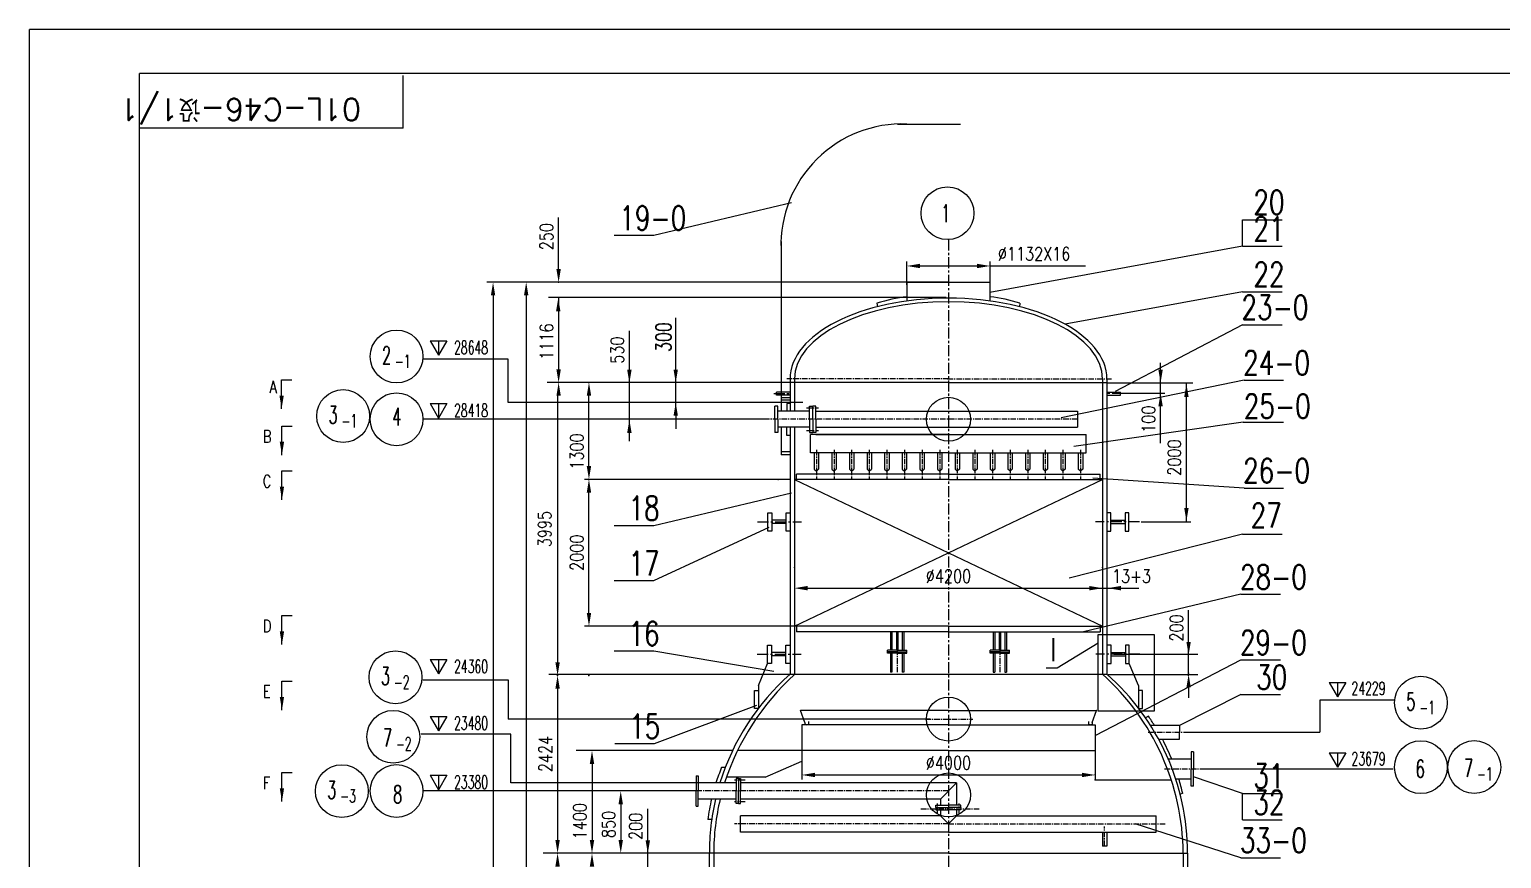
# Model space of a CAD drawing. Extents: x -776 to -173, y 628 to 1469.
# Drawn here: x -776.5 to -442, y 1280.4 to 1468.8 of the extents above; entities that cross this region are included whole.
import ezdxf
from ezdxf.enums import TextEntityAlignment as Align

# ---------------------------------------------------------------- set-up
doc = ezdxf.new("R2010")
doc.units = 0
doc.header["$MEASUREMENT"] = 0
for name, pattern in [('1', [8, 4, 4]), ('CENTER', [2, 1.25, -0.25, 0.25, -0.25]), ('CENTERX2', [4, 2.5, -0.5, 0.5, -0.5]), ('HIDDEN', [7, 5, -2])]:
    doc.linetypes.add(name, pattern=pattern)
doc.layers.get('0').update_dxf_attribs({"linetype": 'CONTINUOUS'})
doc.layers.get('DEFPOINTS').update_dxf_attribs({"linetype": 'CONTINUOUS'})
for name, color, linetype in [('1', 1, 'CENTER'), ('4', 2, 'CONTINUOUS'), ('_TEXT', 3, 'CONTINUOUS'), ('CENTER', 1, 'CENTER')]:
    doc.layers.add(name, color=color, linetype=linetype)
doc.styles.add('HZ', font='txt', dxfattribs={"width": 0.666667, "height": 3.5, "bigfont": 'hztxt'})
doc.styles.add('HZ5', font='romans.shx', dxfattribs={"width": 0.75, "bigfont": 'hz5.shx'})
doc.styles.add('HZTXT', font='txt', dxfattribs={"height": 4, "bigfont": 'HZTXT'})
doc.styles.add('ROMANS', font='romans', dxfattribs={"width": 0.8, "bigfont": 'hz5'})
doc.dimstyles.new('60', dxfattribs={"dimtxt": 3.5, "dimasz": 3, "dimexe": 1, "dimexo": 1, "dimgap": 1, "dimtad": 1, "dimdec": 0, "dimlfac": 60, "dimzin": 0, "dimdsep": 46, "dimtxsty": 'HZ5', "dimcen": 0.09, "dimadec": 0, "dimazin": 0, "dimtfac": 1, "dimtofl": 0, "dimtmove": 0, "dimatfit": 3, "dimfxl": 0, "dimtolj": 1, "dimtzin": 0, "dimarcsym": 0})

msp = doc.modelspace()

# ---------------------------------------------------------------- linework, layer by layer
for p, q in [((-751.49, 637.83), (-751.49, 1458.83)), ((-192.49, 1458.83), (-751.49, 1458.83)), ((-691.55, 1446.39), (-691.55, 1458.39)), ((-691.55, 1446.39), (-751.55, 1446.39)), ((-577.13, 1411.38), (-577.13, 1407.13)), ((-558.26, 1411.38), (-558.26, 1407.13)), ((-603.69, 1389.58), (-603.69, 1382.07)), ((-567.69, 1388.58), (-603.69, 1388.58)), ((-602.69, 1389.41), (-602.69, 1382.07)), ((-567.69, 1388.58), (-531.69, 1388.58)), ((-532.69, 1389.41), (-532.69, 1331.59)), ((-531.69, 1389.41), (-531.69, 1322.29)), ((-607.16, 1380.24), (-607.16, 1383.24)), ((-607.16, 1380.24), (-607.16, 1383.24)), ((-606.46, 1383.24), (-607.16, 1383.24)), ((-606.46, 1380.24), (-606.46, 1383.24)), ((-599.23, 1382.07), (-606.46, 1382.07)), ((-599.23, 1383.24), (-598.53, 1383.24)), ((-599.23, 1380.24), (-599.23, 1383.24)), ((-598.53, 1380.24), (-598.53, 1383.24)), ((-598.53, 1380.24), (-598.53, 1383.24)), ((-597.83, 1383.24), (-598.53, 1383.24)), ((-597.83, 1380.24), (-597.83, 1383.24)), ((-597.83, 1382.07), (-538.35, 1382.07)), ((-538.35, 1382.07), (-538.35, 1378.42)), ((-607.16, 1380.24), (-607.16, 1377.24)), ((-607.16, 1380.24), (-607.16, 1377.24)), ((-606.46, 1380.24), (-606.46, 1377.24)), ((-599.23, 1378.42), (-606.46, 1378.42)), ((-603.69, 1378.42), (-603.69, 1322.29)), ((-602.69, 1378.42), (-602.69, 1331.59)), ((-599.23, 1380.24), (-599.23, 1377.24)), ((-598.53, 1380.24), (-598.53, 1377.24)), ((-598.53, 1380.24), (-598.53, 1377.24)), ((-597.83, 1380.24), (-597.83, 1377.24)), ((-597.83, 1378.42), (-538.35, 1378.42)), ((-606.46, 1377.24), (-607.16, 1377.24)), ((-599.23, 1377.24), (-598.53, 1377.24)), ((-567.69, 1376.75), (-599.02, 1376.75)), ((-599.02, 1372.59), (-599.02, 1376.75)), ((-597.83, 1377.24), (-598.53, 1377.24)), ((-597.83, 1376.75), (-538.35, 1376.75)), ((-567.69, 1376.75), (-536.37, 1376.75)), ((-536.37, 1372.59), (-536.37, 1376.75)), ((-567.69, 1372.59), (-599.02, 1372.59)), ((-598.19, 1372.59), (-598.19, 1368.92)), ((-597.19, 1372.59), (-597.19, 1368.92)), ((-594.19, 1372.59), (-594.19, 1368.92)), ((-593.19, 1372.59), (-593.19, 1368.92)), ((-590.19, 1372.59), (-590.19, 1368.92)), ((-589.19, 1372.59), (-589.19, 1368.92)), ((-586.19, 1372.59), (-586.19, 1368.92)), ((-585.19, 1372.59), (-585.19, 1368.92)), ((-582.19, 1372.59), (-582.19, 1368.92)), ((-581.19, 1372.59), (-581.19, 1368.92)), ((-578.19, 1372.59), (-578.19, 1368.92)), ((-577.19, 1372.59), (-577.19, 1368.92)), ((-574.19, 1372.59), (-574.19, 1368.92)), ((-573.19, 1372.59), (-573.19, 1368.92)), ((-570.19, 1372.59), (-570.19, 1368.92)), ((-569.19, 1372.59), (-569.19, 1368.92)), ((-567.69, 1372.59), (-536.37, 1372.59)), ((-566.19, 1372.59), (-566.19, 1368.92)), ((-565.19, 1372.59), (-565.19, 1368.92)), ((-562.19, 1372.59), (-562.19, 1368.92)), ((-561.19, 1372.59), (-561.19, 1368.92)), ((-558.19, 1372.59), (-558.19, 1368.92)), ((-557.19, 1372.59), (-557.19, 1368.92)), ((-554.19, 1372.59), (-554.19, 1368.92)), ((-553.19, 1372.59), (-553.19, 1368.92)), ((-550.19, 1372.59), (-550.19, 1368.92)), ((-549.19, 1372.59), (-549.19, 1368.92)), ((-546.19, 1372.59), (-546.19, 1368.92)), ((-545.19, 1372.59), (-545.19, 1368.92)), ((-542.19, 1372.59), (-542.19, 1368.92)), ((-541.19, 1372.59), (-541.19, 1368.92)), ((-538.19, 1372.59), (-538.19, 1368.92)), ((-537.19, 1372.59), (-537.19, 1368.92)), ((-598.19, 1368.92), (-597.69, 1368.42)), ((-597.69, 1368.42), (-597.19, 1368.92)), ((-594.19, 1368.92), (-593.69, 1368.42)), ((-593.69, 1368.42), (-593.19, 1368.92)), ((-590.19, 1368.92), (-589.69, 1368.42)), ((-589.69, 1368.42), (-589.19, 1368.92)), ((-586.19, 1368.92), (-585.69, 1368.42)), ((-585.69, 1368.42), (-585.19, 1368.92)), ((-582.19, 1368.92), (-581.69, 1368.42)), ((-581.69, 1368.42), (-581.19, 1368.92)), ((-578.19, 1368.92), (-577.69, 1368.42)), ((-577.69, 1368.42), (-577.19, 1368.92)), ((-574.19, 1368.92), (-573.69, 1368.42)), ((-573.69, 1368.42), (-573.19, 1368.92)), ((-570.19, 1368.92), (-569.69, 1368.42)), ((-569.69, 1368.42), (-569.19, 1368.92)), ((-565.69, 1368.42), (-566.19, 1368.92)), ((-565.19, 1368.92), (-565.69, 1368.42)), ((-561.69, 1368.42), (-562.19, 1368.92)), ((-561.19, 1368.92), (-561.69, 1368.42)), ((-557.69, 1368.42), (-558.19, 1368.92)), ((-557.19, 1368.92), (-557.69, 1368.42)), ((-553.69, 1368.42), (-554.19, 1368.92)), ((-553.19, 1368.92), (-553.69, 1368.42)), ((-549.69, 1368.42), (-550.19, 1368.92)), ((-549.19, 1368.92), (-549.69, 1368.42)), ((-545.69, 1368.42), (-546.19, 1368.92)), ((-545.19, 1368.92), (-545.69, 1368.42)), ((-541.69, 1368.42), (-542.19, 1368.92)), ((-541.19, 1368.92), (-541.69, 1368.42)), ((-537.69, 1368.42), (-538.19, 1368.92)), ((-537.19, 1368.92), (-537.69, 1368.42)), ((-567.69, 1366.59), (-602.69, 1366.59)), ((-567.69, 1366.59), (-602.69, 1366.59)), ((-602.69, 1366.59), (-532.69, 1333.25)), ((-602.69, 1333.25), (-532.69, 1366.59)), ((-567.69, 1367.75), (-602.19, 1367.75)), ((-567.69, 1367.75), (-533.19, 1367.75)), ((-567.69, 1366.59), (-532.69, 1366.59)), ((-567.69, 1366.59), (-532.69, 1366.59)), ((-533.19, 1366.59), (-533.19, 1367.75)), ((-567.69, 1333.25), (-602.69, 1333.25)), ((-602.69, 1331.59), (-602.69, 1322.29)), ((-602.19, 1333.25), (-602.19, 1331.92)), ((-567.69, 1331.92), (-602.19, 1331.92)), ((-580.86, 1331.92), (-580.86, 1327.75)), ((-580.53, 1331.92), (-580.53, 1327.75)), ((-579.53, 1331.92), (-579.53, 1327.75)), ((-579.19, 1331.92), (-579.19, 1327.75)), ((-578.19, 1331.92), (-578.19, 1327.75)), ((-577.86, 1331.92), (-577.86, 1327.75)), ((-567.69, 1333.25), (-532.69, 1333.25)), ((-567.69, 1331.92), (-533.19, 1331.92)), ((-557.53, 1331.92), (-557.53, 1327.75)), ((-557.19, 1331.92), (-557.19, 1327.75)), ((-556.19, 1331.92), (-556.19, 1327.75)), ((-555.86, 1331.92), (-555.86, 1327.75)), ((-554.86, 1331.92), (-554.86, 1327.75)), ((-554.53, 1331.92), (-554.53, 1327.75)), ((-533.19, 1333.25), (-533.19, 1331.92)), ((-532.69, 1331.59), (-532.69, 1322.29)), ((-581.56, 1327.09), (-581.56, 1327.75)), ((-579.36, 1327.75), (-581.56, 1327.75)), ((-579.36, 1327.42), (-581.56, 1327.42)), ((-579.36, 1327.09), (-581.56, 1327.09)), ((-580.86, 1327.09), (-580.86, 1322.75)), ((-580.53, 1327.09), (-580.53, 1322.75)), ((-579.36, 1327.75), (-577.16, 1327.75)), ((-579.36, 1327.42), (-577.16, 1327.42)), ((-579.36, 1327.09), (-577.16, 1327.09)), ((-578.19, 1327.09), (-578.19, 1322.75)), ((-577.86, 1327.09), (-577.86, 1322.75)), ((-577.16, 1327.09), (-577.16, 1327.75)), ((-556.03, 1327.75), (-558.23, 1327.75)), ((-558.23, 1327.09), (-558.23, 1327.75)), ((-556.03, 1327.42), (-558.23, 1327.42)), ((-556.03, 1327.09), (-558.23, 1327.09)), ((-557.53, 1327.09), (-557.53, 1322.75)), ((-557.19, 1327.09), (-557.19, 1322.75)), ((-556.03, 1327.75), (-553.82, 1327.75)), ((-556.03, 1327.42), (-553.82, 1327.42)), ((-556.03, 1327.09), (-553.82, 1327.09)), ((-554.86, 1327.09), (-554.86, 1322.75)), ((-554.53, 1327.09), (-554.53, 1322.75)), ((-553.82, 1327.09), (-553.82, 1327.75)), ((-603.69, 1322.29), (-531.69, 1322.29)), ((-580.53, 1322.75), (-580.86, 1322.75)), ((-577.86, 1322.75), (-578.19, 1322.75)), ((-557.53, 1322.75), (-557.19, 1322.75)), ((-554.86, 1322.75), (-554.53, 1322.75)), ((-601.41, 1314.05), (-601.31, 1314.08)), ((-601.41, 1314.05), (-601.31, 1314.08)), ((-567.69, 1314.08), (-601.31, 1314.08)), ((-600.31, 1311.34), (-601.31, 1314.08)), ((-600.31, 1311.34), (-600.31, 1310.93)), ((-599.48, 1311.59), (-599.48, 1310.93)), ((-567.69, 1314.08), (-534.08, 1314.08)), ((-535.91, 1311.59), (-535.91, 1310.93)), ((-535.08, 1311.34), (-534.08, 1314.08)), ((-535.08, 1311.34), (-535.08, 1310.93)), ((-533.98, 1314.05), (-534.08, 1314.08)), ((-522.27, 1312.77), (-522.89, 1312.4)), ((-567.69, 1310.77), (-601.03, 1310.77)), ((-601.03, 1310.77), (-601.03, 1304.94)), ((-599.89, 1310.77), (-600.31, 1310.93)), ((-599.89, 1310.77), (-599.48, 1310.93)), ((-567.69, 1310.77), (-534.36, 1310.77)), ((-535.49, 1310.77), (-535.91, 1310.93)), ((-535.49, 1310.77), (-535.08, 1310.93)), ((-534.36, 1310.77), (-534.36, 1304.94)), ((-521.8, 1310.7), (-515.22, 1310.7)), ((-518.88, 1310.7), (-515.22, 1310.7)), ((-515.22, 1310.7), (-515.22, 1309.11)), ((-515.22, 1307.53), (-515.22, 1309.11)), ((-567.69, 1304.94), (-615.65, 1304.94)), ((-601.03, 1304.94), (-601.03, 1302.52)), ((-567.69, 1304.94), (-534.36, 1304.94)), ((-534.36, 1304.94), (-534.36, 1298.27)), ((-519.94, 1307.53), (-515.22, 1307.53)), ((-518.88, 1307.53), (-515.22, 1307.53)), ((-512.03, 1304.69), (-512.53, 1304.69)), ((-512.53, 1304.69), (-512.53, 1300.77)), ((-512.03, 1304.69), (-512.03, 1300.77)), ((-609.36, 1298.94), (-601.03, 1302.52)), ((-517.94, 1303.05), (-512.53, 1303.05)), ((-516.2, 1303.05), (-512.53, 1303.05)), ((-625.03, 1299.23), (-625.03, 1295.77)), ((-625.03, 1299.23), (-624.53, 1299.23)), ((-624.53, 1299.23), (-624.53, 1295.77)), ((-609.36, 1298.94), (-618.13, 1298.94)), ((-615.91, 1298.61), (-615.91, 1295.77)), ((-615.41, 1298.61), (-615.91, 1298.61)), ((-615.41, 1298.61), (-614.91, 1298.61)), ((-615.41, 1298.61), (-615.41, 1295.77)), ((-615.41, 1298.61), (-615.41, 1295.77)), ((-614.91, 1298.61), (-614.91, 1295.77)), ((-534.36, 1298.27), (-517.03, 1298.27)), ((-516.2, 1298.5), (-512.53, 1298.5)), ((-512.53, 1296.86), (-512.53, 1300.77)), ((-512.03, 1296.86), (-512.03, 1300.77)), ((-625.03, 1292.32), (-625.03, 1295.77)), ((-615.91, 1297.6), (-624.53, 1297.6)), ((-624.53, 1292.32), (-624.53, 1295.77)), ((-615.91, 1292.94), (-615.91, 1295.77)), ((-615.41, 1292.94), (-615.41, 1295.77)), ((-615.41, 1292.94), (-615.41, 1295.77)), ((-565.87, 1297.6), (-614.91, 1297.6)), ((-614.91, 1292.94), (-614.91, 1295.77)), ((-569.52, 1293.95), (-565.87, 1297.6)), ((-565.87, 1297.6), (-565.87, 1292.52)), ((-514.47, 1295.27), (-515.1, 1294.96)), ((-512.03, 1296.86), (-512.53, 1296.86)), ((-625.03, 1292.32), (-624.53, 1292.32)), ((-615.91, 1293.95), (-624.53, 1293.95)), ((-615.41, 1292.94), (-615.91, 1292.94)), ((-615.41, 1292.94), (-614.91, 1292.94)), ((-569.52, 1293.95), (-614.91, 1293.95)), ((-570.53, 1292.52), (-567.69, 1292.52)), ((-570.53, 1292.02), (-570.53, 1292.52)), ((-570.53, 1292.02), (-567.69, 1292.02)), ((-570.53, 1292.02), (-567.69, 1292.02)), ((-570.53, 1292.02), (-570.53, 1291.52)), ((-570.53, 1291.52), (-567.69, 1291.52)), ((-569.52, 1293.95), (-569.52, 1292.52)), ((-569.52, 1291.52), (-569.52, 1290.1)), ((-564.86, 1292.52), (-567.69, 1292.52)), ((-564.86, 1292.02), (-567.69, 1292.02)), ((-564.86, 1292.02), (-567.69, 1292.02)), ((-564.86, 1291.52), (-567.69, 1291.52)), ((-565.87, 1291.52), (-565.87, 1290.1)), ((-564.86, 1292.02), (-564.86, 1292.52)), ((-564.86, 1292.02), (-564.86, 1291.52)), ((-569.52, 1290.1), (-614.91, 1290.1)), ((-614.91, 1286.45), (-614.91, 1290.1)), ((-569.52, 1290.1), (-567.69, 1288.27)), ((-565.87, 1290.1), (-567.69, 1288.27)), ((-565.87, 1290.1), (-520.48, 1290.1)), ((-520.48, 1286.45), (-520.48, 1290.1)), ((-567.69, 1286.45), (-614.91, 1286.45)), ((-567.69, 1286.45), (-520.48, 1286.45)), ((-532.73, 1286.45), (-532.73, 1283.27)), ((-531.73, 1286.45), (-531.73, 1283.27)), ((-567.69, 1281.61), (-622.03, 1281.61)), ((-622.03, 1281.61), (-622.03, 1224.1)), ((-621.03, 1281.61), (-621.03, 1224.1)), ((-567.69, 1281.61), (-513.36, 1281.61)), ((-531.73, 1283.27), (-532.73, 1283.27)), ((-514.36, 1281.61), (-514.36, 1031.13)), ((-513.36, 1281.61), (-513.36, 1031.13))]:
    msp.add_line(p, q)
at = {"color": 6}
for p, q in [((-500.9, 1425.6), (-491.9, 1425.6)), ((-643.63, 1422.06), (-634.63, 1422.06)), ((-500.9, 1419.6), (-491.9, 1419.6)), ((-500.9, 1409.23), (-491.9, 1409.23)), ((-500.9, 1401.74), (-491.9, 1401.74)), ((-500.54, 1389.13), (-491.54, 1389.13)), ((-500.75, 1379.56), (-491.6, 1379.56)), ((-500.54, 1364.62), (-491.54, 1364.62)), ((-643.63, 1356.11), (-634.63, 1356.11)), ((-500.9, 1354.16), (-491.9, 1354.16)), ((-643.63, 1343.57), (-634.63, 1343.57)), ((-501.26, 1340.47), (-492.26, 1340.47)), ((-643.63, 1327.59), (-634.63, 1327.59)), ((-501.26, 1325.56), (-492.26, 1325.56)), ((-501.26, 1317.72), (-492.26, 1317.72)), ((-643.48, 1306.55), (-634.48, 1306.55)), ((-500.9, 1295.23), (-491.9, 1295.23)), ((-500.9, 1289.24), (-491.9, 1289.24)), ((-501.26, 1280.61), (-492.26, 1280.61))]:
    msp.add_line(p, q, dxfattribs=at)
at = {"color": 2, "linetype": 'ByBlock'}
for p, q in [((-519.5, 1374.84), (-519.5, 1393.03)), ((-531.82, 1388.49), (-512.17, 1388.49)), ((-528.53, 1386.19), (-518.5, 1386.19))]:
    msp.add_line(p, q, dxfattribs=at)
at = {"color": 0, "linetype": 'ByBlock'}
for p, q in [((-601.03, 1303.94), (-601.03, 1298.41)), ((-534.36, 1303.94), (-534.36, 1298.41)), ((-533.36, 1298.27), (-527.16, 1298.27))]:
    msp.add_line(p, q, dxfattribs=at)
for centre in [(-567.69, 1380.24), (-567.69, 1312.11), (-567.69, 1294.87)]:
    msp.add_circle(centre, 5)
for centre, radius, start, end in [((-563.76, 1279.73), 57.65, 132.4862, 161.9444), ((-569.47, 1281.23), 55.11, 0.3893, 48.1585), ((-567.69, 1281.61), 54.33, 0, 48.5033), ((-564.43, 1283.55), 51.3, 31.9425, 34.7225), ((-564.43, 1283.55), 51.3, 22.3347, 27.8671), ((-564.43, 1283.55), 51.3, 13.132, 16.9374), ((-567.69, 1281.61), 53.33, 166.6201, 180)]:
    msp.add_arc(centre, radius, start, end)
at = {"color": 2, "linetype": 'ByBlock'}
msp.add_point((-519.5, 1388.49), dxfattribs=at)
for points in [[(-520, 1391.49), (-519, 1391.49), (-519.5, 1388.49)], [(-520, 1383.19), (-519, 1383.19), (-519.5, 1386.19)]]:
    msp.add_solid(points, dxfattribs=at)
at = {"layer": '1'}
for p, q in [((-567.69, 1389.41), (-604.43, 1389.41)), ((-567.9, 1389.41), (-530.57, 1389.41)), ((-599.93, 1382.83), (-597.25, 1382.83)), ((-538.35, 1380.24), (-609.35, 1380.24)), ((-599.93, 1377.66), (-597.25, 1377.66)), ((-579.36, 1331.92), (-579.36, 1322.75)), ((-556.03, 1331.92), (-556.03, 1322.75)), ((-522.33, 1309.11), (-512.86, 1309.11)), ((-518.61, 1300.77), (-509.13, 1300.77)), ((-532.23, 1283.27), (-532.23, 1287.7))]:
    msp.add_line(p, q, dxfattribs=at)
at = {"layer": '4'}
for p, q in [((-776.49, 627.83), (-776.49, 1468.83)), ((-182.49, 1468.83), (-776.49, 1468.83)), ((-656.27, 1414.38), (-656.27, 1426.13)), ((-577.16, 1410.79), (-577.16, 1416.08)), ((-574.16, 1415.08), (-561.21, 1415.08)), ((-558.21, 1410.79), (-558.21, 1416.08)), ((-558.21, 1415.08), (-536.53, 1415.08)), ((-567.69, 1411.38), (-672.61, 1411.38)), ((-671.12, 1408.38), (-671.12, 905.04)), ((-663.62, 1408.38), (-663.62, 909.13)), ((-649.6, 1411.38), (-659.81, 1411.38)), ((-568.69, 1411.38), (-649.89, 1411.38)), ((-568.19, 1407.88), (-658.53, 1407.88)), ((-656.27, 1407.88), (-656.27, 1391.58)), ((-656.27, 1404.21), (-656.27, 1401.21)), ((-629.66, 1381.79), (-629.66, 1403.3)), ((-685.45, 1398.06), (-683.57, 1394.79)), ((-685.45, 1398.06), (-681.68, 1398.06)), ((-683.57, 1398.06), (-683.57, 1394.79)), ((-681.68, 1398.06), (-683.57, 1394.79)), ((-640.19, 1375.23), (-640.19, 1400.33)), ((-604.69, 1388.58), (-658.89, 1388.58)), ((-603.69, 1388.58), (-649.89, 1388.58)), ((-603.69, 1388.58), (-638.83, 1388.58)), ((-603.69, 1388.58), (-629.64, 1388.58)), ((-513.63, 1356.91), (-513.63, 1388.49)), ((-656.5, 1385.58), (-656.5, 1325.01)), ((-649.37, 1369.59), (-649.37, 1385.58)), ((-685.45, 1383.8), (-683.57, 1380.53)), ((-685.45, 1383.8), (-681.68, 1383.8)), ((-681.68, 1383.8), (-683.57, 1380.53)), ((-683.57, 1383.8), (-683.57, 1380.53)), ((-609.35, 1380.24), (-687.08, 1380.24)), ((-629.66, 1381.04), (-629.66, 1378.04)), ((-610.35, 1380.24), (-629.64, 1380.24)), ((-615.24, 1366.59), (-650.37, 1366.59)), ((-605.61, 1366.59), (-650.37, 1366.59)), ((-603.69, 1366.59), (-607.42, 1366.59)), ((-602.19, 1366.59), (-602.19, 1367.75)), ((-649.37, 1336.25), (-649.37, 1363.59)), ((-523.94, 1356.91), (-512.63, 1356.91)), ((-602.69, 1345.56), (-602.69, 1340.86)), ((-532.69, 1345.56), (-532.69, 1340.86)), ((-599.69, 1341.86), (-524.45, 1341.86)), ((-513.13, 1321.93), (-513.13, 1336.84)), ((-602.06, 1333.25), (-650.37, 1333.25)), ((-685.45, 1325.62), (-683.57, 1322.36)), ((-685.45, 1325.62), (-681.68, 1325.62)), ((-683.57, 1325.62), (-683.57, 1322.36)), ((-681.68, 1325.62), (-683.57, 1322.36)), ((-530.1, 1326.86), (-511.03, 1326.86)), ((-603.69, 1322.25), (-658.46, 1322.25)), ((-531.44, 1322.27), (-511.03, 1322.27)), ((-656.5, 1319.01), (-656.5, 1284.61)), ((-513.13, 1319.93), (-513.13, 1316.93)), ((-481.18, 1320.45), (-479.3, 1317.19)), ((-481.18, 1320.45), (-477.41, 1320.45)), ((-477.41, 1320.45), (-479.3, 1317.19)), ((-479.3, 1320.45), (-479.3, 1317.19)), ((-685.45, 1312.7), (-683.57, 1309.43)), ((-685.45, 1312.7), (-681.68, 1312.7)), ((-683.57, 1312.7), (-683.57, 1309.43)), ((-681.68, 1312.7), (-683.57, 1309.43)), ((-571.86, 1312.11), (-667.75, 1312.11)), ((-513.12, 1309.11), (-483.34, 1309.11)), ((-616.65, 1304.94), (-652.3, 1304.94)), ((-481.18, 1304.45), (-477.41, 1304.45)), ((-481.18, 1304.45), (-479.3, 1301.19)), ((-479.3, 1304.45), (-479.3, 1301.19)), ((-477.41, 1304.45), (-479.3, 1301.19)), ((-648.68, 1301.94), (-648.68, 1284.61)), ((-685.45, 1299.33), (-683.57, 1296.06)), ((-685.45, 1299.33), (-681.68, 1299.33)), ((-681.68, 1299.33), (-683.57, 1296.06)), ((-683.57, 1299.33), (-683.57, 1296.06)), ((-598.03, 1299.41), (-537.36, 1299.41)), ((-509.69, 1300.77), (-466.66, 1300.77)), ((-624.53, 1295.77), (-687.08, 1295.77)), ((-625.53, 1295.77), (-632.53, 1295.77)), ((-642.15, 1292.77), (-642.15, 1284.61)), ((-636, 1276.84), (-636, 1291.75)), ((-623.03, 1281.61), (-659.8, 1281.61)), ((-624.03, 1281.61), (-649.89, 1281.61)), ((-622.03, 1281.61), (-639.83, 1281.61)), ((-622.03, 1281.61), (-639.83, 1281.61)), ((-622.36, 1281.61), (-632.53, 1281.61))]:
    msp.add_line(p, q, dxfattribs=at)
at = {"layer": '4', "color": 0, "linetype": 'ByBlock'}
for p, q in [((-579.27, 1447.33), (-564.96, 1447.33)), ((-605.73, 1420.67), (-605.73, 1382.07)), ((-603.69, 1386.43), (-606.77, 1386.43)), ((-603.69, 1385.7), (-606.77, 1385.7)), ((-606.76, 1385.7), (-606.76, 1386.43)), ((-603.7, 1385.12), (-605.71, 1385.12)), ((-531.69, 1386.43), (-528.62, 1386.43)), ((-531.69, 1385.7), (-528.62, 1385.7)), ((-528.62, 1385.7), (-528.62, 1386.43)), ((-603.7, 1384.55), (-605.71, 1384.55)), ((-605.73, 1378.42), (-605.73, 1372.13)), ((-603.7, 1372.88), (-605.73, 1372.88)), ((-603.7, 1372.13), (-605.73, 1372.13)), ((-608.7, 1354.82), (-608.7, 1358.97)), ((-608.7, 1358.97), (-607.81, 1358.97)), ((-607.81, 1358.97), (-607.81, 1354.82)), ((-604.54, 1358.97), (-603.66, 1358.97)), ((-604.54, 1354.82), (-604.54, 1358.97)), ((-530.84, 1358.97), (-531.73, 1358.97)), ((-530.84, 1354.82), (-530.84, 1358.97)), ((-526.69, 1358.97), (-527.58, 1358.97)), ((-527.58, 1358.97), (-527.58, 1354.82)), ((-526.69, 1354.82), (-526.69, 1358.97)), ((-607.81, 1354.82), (-608.7, 1354.82)), ((-604.56, 1357.31), (-607.81, 1357.31)), ((-604.56, 1356.58), (-607.81, 1356.58)), ((-603.66, 1354.82), (-604.54, 1354.82)), ((-531.73, 1354.82), (-530.84, 1354.82)), ((-530.83, 1357.31), (-527.57, 1357.31)), ((-530.83, 1356.58), (-527.57, 1356.58)), ((-527.58, 1354.82), (-526.69, 1354.82)), ((-608.78, 1328.91), (-607.89, 1328.91)), ((-608.78, 1324.77), (-608.78, 1328.91)), ((-607.89, 1328.91), (-607.89, 1324.77)), ((-604.63, 1324.77), (-604.63, 1328.91)), ((-604.63, 1328.91), (-603.74, 1328.91)), ((-530.76, 1328.91), (-531.65, 1328.91)), ((-530.76, 1324.77), (-530.76, 1328.91)), ((-527.5, 1328.91), (-527.5, 1324.77)), ((-526.61, 1328.91), (-527.5, 1328.91)), ((-526.61, 1324.77), (-526.61, 1328.91)), ((-607.89, 1324.77), (-608.78, 1324.77)), ((-604.64, 1327.25), (-607.89, 1327.25)), ((-604.64, 1326.52), (-607.89, 1326.52)), ((-603.74, 1324.77), (-604.63, 1324.77)), ((-531.65, 1324.77), (-530.76, 1324.77)), ((-530.75, 1327.25), (-527.49, 1327.25)), ((-530.75, 1326.52), (-527.49, 1326.52)), ((-527.5, 1324.77), (-526.61, 1324.77)), ((-611.75, 1314.49), (-611.75, 1318.63)), ((-611.75, 1318.63), (-610.86, 1318.63)), ((-610.86, 1319.73), (-610.86, 1314.49)), ((-524.53, 1319.73), (-524.53, 1314.49)), ((-523.64, 1318.63), (-524.53, 1318.63)), ((-523.64, 1314.49), (-523.64, 1318.63)), ((-610.86, 1314.49), (-611.75, 1314.49)), ((-524.53, 1314.49), (-523.64, 1314.49))]:
    msp.add_line(p, q, dxfattribs=at)
at = {"layer": '4', "color": 6, "linetype": '1'}
for p, q in [((-634.63, 1422.06), (-603.36, 1429.47)), ((-500.9, 1419.6), (-500.9, 1425.6)), ((-500.9, 1419.6), (-558.28, 1409.06)), ((-500.9, 1409.23), (-541.18, 1401.83)), ((-500.9, 1401.74), (-529.83, 1386.52)), ((-500.54, 1389.13), (-542.1, 1380.58)), ((-500.75, 1379.56), (-539.21, 1374.09)), ((-500.54, 1364.62), (-534.88, 1366.88)), ((-634.63, 1356.11), (-603.36, 1363.52)), ((-634.63, 1343.57), (-608.46, 1355.72)), ((-500.9, 1354.16), (-540.29, 1344.17)), ((-501.26, 1340.47), (-537.05, 1331.92)), ((-533.69, 1313.89), (-533.69, 1331.36)), ((-533.69, 1331.36), (-520.99, 1331.36)), ((-520.99, 1331.36), (-520.99, 1313.89)), ((-634.63, 1327.59), (-607.38, 1323.02)), ((-534.18, 1308.43), (-501.26, 1325.56)), ((-634.48, 1306.55), (-611.25, 1315.28)), ((-501.26, 1317.72), (-515.19, 1310.68)), ((-520.99, 1313.89), (-533.69, 1313.89)), ((-500.9, 1295.23), (-512.05, 1298.96)), ((-500.9, 1289.24), (-500.9, 1295.23)), ((-501.26, 1280.61), (-525.29, 1288.27))]:
    msp.add_line(p, q, dxfattribs=at)
at = {"layer": '4', "color": 1, "linetype": 'CENTERX2'}
for p, q in [((-567.69, 1421.07), (-567.69, 895.16)), ((-607.39, 1386.11), (-603.44, 1386.11)), ((-528, 1386.11), (-531.94, 1386.11)), ((-611.06, 1356.91), (-601.11, 1356.91)), ((-524.32, 1356.91), (-534.28, 1356.91)), ((-611.15, 1326.85), (-601.19, 1326.85)), ((-524.24, 1326.85), (-534.2, 1326.85))]:
    msp.add_line(p, q, dxfattribs=at)
at = {"layer": '4', "color": 0, "linetype": '1'}
for p, q in [((-577.13, 1411.38), (-558.26, 1411.38)), ((-583.94, 1406.64), (-583.81, 1405.83)), ((-551.45, 1406.64), (-551.58, 1405.83)), ((-603.68, 1383.86), (-604.42, 1383.86)), ((-604.42, 1383.86), (-604.42, 1382.01)), ((-604.42, 1376.56), (-604.42, 1378.42)), ((-603.68, 1376.56), (-604.42, 1376.56)), ((-610.86, 1319.73), (-608.78, 1324.77)), ((-524.53, 1319.73), (-526.61, 1324.77)), ((-619.22, 1301.17), (-618.38, 1301.17)), ((-622.35, 1289.35), (-621.51, 1289.35))]:
    msp.add_line(p, q, dxfattribs=at)
at = {"layer": '4', "linetype": '1'}
for p, q in [((-667.72, 1393.9), (-687.11, 1393.9)), ((-667.72, 1384.07), (-667.72, 1393.9)), ((-600.76, 1384.07), (-667.72, 1384.07)), ((-687.08, 1321.06), (-667.75, 1321.06)), ((-667.75, 1321.06), (-667.75, 1312.11)), ((-466.38, 1316.4), (-483.34, 1316.4)), ((-483.34, 1316.4), (-483.34, 1309.11)), ((-667.1, 1308.69), (-687.51, 1308.69)), ((-667.1, 1297.63), (-667.1, 1308.69)), ((-622.38, 1297.63), (-667.1, 1297.63))]:
    msp.add_line(p, q, dxfattribs=at)
at = {"layer": '4', "color": 4, "linetype": '1'}
for p, q in [((-542.97, 1323.77), (-533.7, 1329.46)), ((-545.49, 1323.77), (-542.97, 1323.77))]:
    msp.add_line(p, q, dxfattribs=at)
at = {"layer": '4'}
for centre in [(-567.91, 1427.06), (-693.08, 1394.51), (-705.22, 1380.98), (-693.08, 1380.24), (-693.33, 1321.61), (-460.36, 1315.84), (-693.83, 1308.09), (-460.36, 1301.18), (-448.22, 1301.22), (-705.52, 1295.74), (-693.08, 1295.77)]:
    msp.add_circle(centre, 6, dxfattribs=at)
at = {"layer": '4', "color": 0, "linetype": 'ByBlock'}
msp.add_arc((-578.21, 1419.81), 27.54, 87.789, 181.7867, dxfattribs=at)
at = {"layer": '4', "color": 0, "linetype": '1'}
for centre, radius, start, end in [((-572.14, 1367.47), 40.91, 96.9964, 106.7578), ((-563.25, 1367.47), 40.91, 73.2422, 83.0036), ((-576.62, 1283.61), 46.08, 157.6067, 162.3298), ((-576.62, 1283.61), 46.08, 167.0368, 172.9579)]:
    msp.add_arc(centre, radius, start, end, dxfattribs=at)
at = {"layer": '4', "color": 0}
for start, end in [(131.4967, 162.8829), (166.8708, 180)]:
    msp.add_arc((-567.69, 1281.61), 54.33, start, end, dxfattribs=at)
for major_axis, ratio, start_param, end_param in [((-36, 0), 0.509957, 4.712389, 6.283185), ((-35, 0), 0.50124, 3.141593, 6.283185), ((-36, 0), 0.509957, 3.141593, 4.712389)]:
    msp.add_ellipse((-567.69, 1389.41), major_axis=major_axis, ratio=ratio, start_param=start_param, end_param=end_param, dxfattribs=at)
at = {"layer": '4'}
for p in [(-558.21, 1415.08), (-656.27, 1411.38), (-656.27, 1411.38), (-656.27, 1388.58), (-649.37, 1388.58), (-640.19, 1388.58), (-649.37, 1366.59), (-606.42, 1366.59), (-513.63, 1356.91), (-602.69, 1346.56), (-532.69, 1346.56), (-532.69, 1341.86), (-656.5, 1322.01), (-649.37, 1322.01), (-513.13, 1322.57), (-534.36, 1299.41), (-534.36, 1298.27), (-656.5, 1281.61), (-656.5, 1281.61)]:
    msp.add_point(p, dxfattribs=at)
for points in [[(-574.16, 1415.58), (-574.16, 1414.58), (-577.16, 1415.08)], [(-561.21, 1415.58), (-561.21, 1414.58), (-558.21, 1415.08)], [(-656.77, 1414.38), (-655.77, 1414.38), (-656.27, 1411.38)], [(-671.66, 1408.38), (-670.66, 1408.38), (-671.16, 1411.38)], [(-664.13, 1408.38), (-663.13, 1408.38), (-663.63, 1411.38)], [(-656.85, 1404.74), (-655.85, 1404.74), (-656.35, 1407.74)], [(-656.77, 1391.58), (-655.77, 1391.58), (-656.27, 1388.58)], [(-640.69, 1391.49), (-639.69, 1391.49), (-640.19, 1388.49)], [(-630.16, 1391.55), (-629.16, 1391.55), (-629.66, 1388.55)], [(-656.77, 1385.58), (-655.77, 1385.58), (-656.27, 1388.58)], [(-649.87, 1385.58), (-648.87, 1385.58), (-649.37, 1388.58)], [(-514.13, 1385.3), (-513.13, 1385.3), (-513.63, 1388.3)], [(-630.16, 1381.04), (-629.16, 1381.04), (-629.66, 1384.04)], [(-640.69, 1377.14), (-639.69, 1377.14), (-640.19, 1380.14)], [(-649.87, 1369.59), (-648.87, 1369.59), (-649.37, 1366.59)], [(-649.87, 1363.59), (-648.87, 1363.59), (-649.37, 1366.59)], [(-514.13, 1360.08), (-513.13, 1360.08), (-513.63, 1357.08)], [(-599.69, 1342.36), (-599.69, 1341.36), (-602.69, 1341.86)], [(-535.69, 1342.36), (-535.69, 1341.36), (-532.69, 1341.86)], [(-528.53, 1342.36), (-528.53, 1341.36), (-531.53, 1341.86)], [(-649.87, 1336.25), (-648.87, 1336.25), (-649.37, 1333.25)], [(-513.63, 1329.66), (-512.63, 1329.66), (-513.13, 1326.66)], [(-657, 1325.01), (-656, 1325.01), (-656.5, 1322.01)], [(-657, 1319.01), (-656, 1319.01), (-656.5, 1322.01)], [(-513.63, 1319.3), (-512.63, 1319.3), (-513.13, 1322.3)], [(-649.18, 1301.94), (-648.18, 1301.94), (-648.68, 1304.94)], [(-598.03, 1299.91), (-598.03, 1298.91), (-601.03, 1299.41)], [(-537.36, 1299.91), (-537.36, 1298.91), (-534.36, 1299.41)], [(-642.65, 1292.77), (-641.65, 1292.77), (-642.15, 1295.77)], [(-657, 1284.61), (-656, 1284.61), (-656.5, 1281.61)], [(-649.18, 1284.61), (-648.18, 1284.61), (-648.68, 1281.61)], [(-642.65, 1284.61), (-641.65, 1284.61), (-642.15, 1281.61)], [(-636.5, 1284.56), (-635.5, 1284.56), (-636, 1281.56)], [(-657, 1278.61), (-656, 1278.61), (-656.5, 1281.61)], [(-649.18, 1278.61), (-648.18, 1278.61), (-648.68, 1281.61)]]:
    msp.add_solid(points, dxfattribs=at)
at = {"layer": 'CENTER'}
for p, q in [((-597.69, 1373.26), (-597.69, 1366.6)), ((-593.69, 1373.26), (-593.69, 1366.6)), ((-589.69, 1373.26), (-589.69, 1366.6)), ((-585.69, 1373.26), (-585.69, 1366.6)), ((-581.69, 1373.26), (-581.69, 1366.6)), ((-577.69, 1373.26), (-577.69, 1366.6)), ((-573.69, 1373.26), (-573.69, 1366.6)), ((-569.69, 1373.26), (-569.69, 1366.6)), ((-565.69, 1373.26), (-565.69, 1366.6)), ((-561.69, 1373.26), (-561.69, 1366.6)), ((-557.69, 1373.26), (-557.69, 1366.6)), ((-553.69, 1373.26), (-553.69, 1366.6)), ((-549.69, 1373.26), (-549.69, 1366.6)), ((-545.69, 1373.26), (-545.69, 1366.6)), ((-541.69, 1373.26), (-541.69, 1366.6)), ((-537.69, 1373.26), (-537.69, 1366.6)), ((-572.94, 1312.11), (-562.14, 1312.11)), ((-613.91, 1298.23), (-616.34, 1298.23)), ((-567.69, 1295.77), (-629.31, 1295.77)), ((-613.91, 1293.32), (-616.34, 1293.32)), ((-560.71, 1291.61), (-573.94, 1291.61)), ((-570.15, 1290.53), (-570.15, 1292.95)), ((-565.23, 1290.53), (-565.23, 1292.95)), ((-567.69, 1288.27), (-616.31, 1288.27)), ((-567.69, 1288.27), (-518.24, 1288.27))]:
    msp.add_line(p, q, dxfattribs=at)
at = {"layer": 'DEFPOINTS', "color": 0, "linetype": 'ByBlock'}
for p in [(-577.16, 1409.79), (-558.21, 1409.79), (-567.69, 1407.21), (-567.69, 1407.21), (-603.69, 1388.58), (-602.69, 1388.58), (-602.69, 1388.58), (-602.69, 1388.58), (-609.35, 1380.24), (-537.37, 1376.75), (-602.69, 1366.59), (-602.69, 1366.59), (-602.19, 1367.75), (-601.69, 1366.59), (-534.19, 1367.75), (-601.69, 1333.25), (-615.65, 1304.94), (-601.03, 1304.94), (-534.36, 1304.94), (-534.36, 1304.94), (-624.53, 1295.77), (-623.03, 1281.61), (-622.03, 1281.61), (-621.36, 1281.61), (-621.03, 1281.61), (-621.03, 1281.61), (-532.23, 1283.27)]:
    msp.add_point(p, dxfattribs=at)

# ---------------------------------------------------------------- texts
at = {"color": 2, "style": 'HZTXT'}
msp.add_text(' 01L-C46-设1/1', height=5, rotation=180, dxfattribs=at).set_placement((-696.74, 1453.16))
at = {"layer": '4', "style": 'ROMANS'}
for s, height, width, p in [('1', 4, 0.6, (-569.37, 1425.03)), ('2 ', 4, 0.6, (-696.39, 1392.78)), (' -1', 3, 0.6, (-694.68, 1391.91)), ('A', 2.8, 0.8, (-722, 1386.19)), ('3', 4, 0.6, (-708.53, 1379.25)), (' -1', 3, 0.6, (-706.81, 1378.38)), ('4', 4, 0.6, (-694.02, 1378.84)), ('B', 2.8, 0.8, (-723.51, 1374.94)), ('C', 2.8, 0.8, (-723.51, 1364.77)), ('D', 2.8, 0.8, (-723.51, 1331.87)), ('3', 4, 0.6, (-696.64, 1319.88)), (' -2', 3, 0.6, (-694.92, 1319.02)), ('E', 2.8, 0.8, (-723.51, 1316.99)), ('5', 4, 0.6, (-463.67, 1314.1)), (' -1', 3, 0.6, (-461.95, 1313.24)), ('7', 4, 0.6, (-696.15, 1305.86)), (' -2', 3, 0.6, (-694.43, 1304.99)), ('6', 4, 0.6, (-461.53, 1298.83)), ('7', 4, 0.6, (-450.53, 1298.98)), (' -1', 3, 0.6, (-448.82, 1298.12)), ('F', 2.8, 0.8, (-723.51, 1296.22)), ('3', 4, 0.6, (-708.83, 1294)), (' -3', 3, 0.6, (-707.11, 1293.14)), ('8', 4, 0.6, (-693.87, 1293.02))]:
    msp.add_text(s, height=height, dxfattribs=dict(at, width=width)).set_placement(p)
at = {"layer": '4', "style": 'ROMANS', "width": 0.6}
for s, p in [('28648', (-676.16, 1395.03)), ('28418', (-676.16, 1380.76)), ('24360', (-676.16, 1322.59)), ('24229', (-472.26, 1317.59)), ('23480', (-676.16, 1309.67)), ('23679', (-472.26, 1301.59)), ('23380', (-676.16, 1296.29))]:
    msp.add_text(s, height=3, dxfattribs=at).set_placement(p, align=Align.CENTER)
at = {"layer": '4', "char_height": 3, "width": 0.6, "attachment_point": 5, "rotation": 90, "style": 'ROMANS'}
for s, insert in [('\\A1;250', (-659.02, 1421.75)), ('\\A1;1116', (-659.02, 1397.89)), ('\\A1;530', (-642.94, 1395.95)), ('\\A1;100', (-522.25, 1380.26)), ('\\A1;1300', (-652.12, 1372.92)), ('\\A1;2000', (-516.38, 1371.53)), ('\\A1;3995', (-659.44, 1355.29)), ('\\A1;2000', (-652.12, 1349.92)), ('\\A1;200', (-515.88, 1332.83)), ('\\A1;2424', (-659.25, 1304.18)), ('\\A1;1400', (-651.43, 1288.9)), ('\\A1;850', (-644.9, 1288.16)), ('\\A1;200', (-638.75, 1287.73))]:
    msp.add_mtext(s, dxfattribs=dict(at, insert=insert))
at = {"layer": '4', "attachment_point": 5, "style": 'ROMANS'}
for s, insert, char_height in [('\\A1;∅1132X16', (-548.23, 1417.83), 3), ('\\A1;∅4200', (-567.69, 1344.61), 3), ('13+3', (-526.11, 1344.61), 3), ('Ⅰ ', (-543.86, 1327.67), 6), ('\\A1;∅4000', (-567.69, 1302.16), 3)]:
    msp.add_mtext(s, dxfattribs=dict(at, insert=insert, char_height=char_height))
at = {"layer": '4', "insert": (-632.41, 1398.92), "char_height": 3.5, "attachment_point": 5, "rotation": 90, "style": 'HZ5'}
msp.add_mtext('\\A1;300', dxfattribs=at)
at = {"layer": '_TEXT', "linetype": 'HIDDEN', "style": 'HZ', "width": 0.75}
for s, p in [('20', (-498.42, 1426.78)), ('19-0', (-642.47, 1423.24)), ('21', (-498.42, 1420.78)), ('22', (-498.42, 1410.41)), ('23-0', (-501.11, 1402.92)), ('24-0', (-500.75, 1390.31)), ('25-0', (-500.59, 1380.48)), ('26-0', (-500.75, 1365.8)), ('18', (-640.4, 1357.29)), ('27', (-499.05, 1355.64)), ('17', (-640.4, 1344.75)), ('28-0', (-501.47, 1341.65)), ('16', (-640.4, 1328.77)), ('29-0', (-501.47, 1326.74)), (' 30', (-501.47, 1318.9)), ('15', (-640.25, 1307.73)), ('31', (-498.42, 1296.41)), ('32', (-498.42, 1290.42)), ('33-0', (-501.47, 1281.79))]:
    msp.add_text(s, height=5.5, dxfattribs=at).set_placement(p)

# ---------------------------------------------------------------- leaders
at = {"layer": '4'}
for points in [[(-719.2, 1382.62), (-719.2, 1389.19), (-716.9, 1389.19)], [(-719.13, 1372.12), (-719.13, 1378.69), (-716.83, 1378.69)], [(-719.13, 1361.95), (-719.13, 1368.52), (-716.83, 1368.52)], [(-719.13, 1329.05), (-719.13, 1335.62), (-716.83, 1335.62)], [(-719.13, 1314.16), (-719.13, 1320.74), (-716.83, 1320.74)], [(-719.13, 1293.4), (-719.13, 1299.97), (-716.83, 1299.97)]]:
    msp.add_leader(points, dimstyle='60', dxfattribs=at)

doc.saveas('drawing.dxf')
